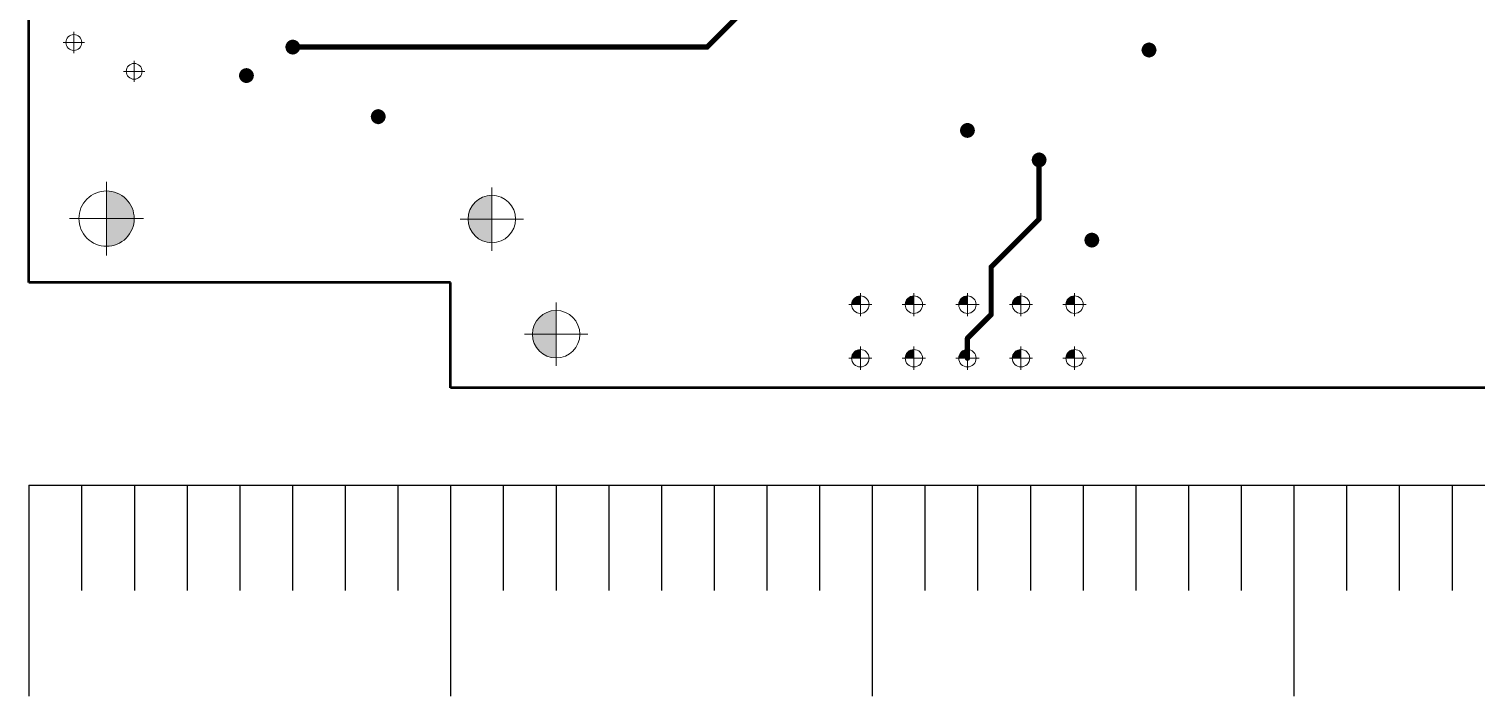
# Paper-space layout 'Лист2' of a CAD drawing. Header units: millimetres. Extents: x 0 to 421, y 0 to 298.
# Drawn here: x 203.2 to 271.9, y 147 to 178.7 of the extents above; entities that cross this region are included whole.
import ezdxf

# ---------------------------------------------------------------- set-up
doc = ezdxf.new("R2010")
doc.units = ezdxf.units.MM
for name, color, linetype in [('BottomLayer', 5, 'Continuous'), ('PDF _Геометрия', 7, 'Continuous'), ('PDF _Сплошная заливка', 7, 'Continuous'), ('ViaHoleLayer', 16, 'Continuous')]:
    doc.layers.add(name, color=color, linetype=linetype)

psp = doc.layouts.new('Лист2')

# ---------------------------------------------------------------- hatches: boundary and pattern name
at = {"layer": 'PDF _Сплошная заливка', "transparency": 33554559}
for points in [[(216.005, 177.811, -0.414259), (215.743, 177.548), (215.743, 177.548), (215.743, 177.548), (215.743, 177.811), (215.743, 177.811)], [(256.617, 177.673, -0.414186), (256.355, 177.41), (256.355, 177.41), (256.355, 177.41), (256.355, 177.673), (256.355, 177.673)], [(213.805, 176.46, -0.414186), (213.543, 176.198), (213.543, 176.198), (213.543, 176.198), (213.543, 176.46), (213.543, 176.46)], [(220.058, 174.513, -0.414259), (219.795, 174.25), (219.795, 174.25), (219.795, 174.25), (219.795, 174.513), (219.795, 174.513)], [(248.005, 173.861, -0.414158), (247.743, 173.598), (247.743, 173.598), (247.743, 173.598), (247.743, 173.861), (247.743, 173.861)], [(251.405, 172.461, -0.414158), (251.142, 172.198), (251.142, 172.198), (251.142, 172.198), (251.142, 172.461), (251.142, 172.461)], [(206.908, 170.993, -0.414219), (208.22, 169.681), (208.22, 169.681), (208.22, 169.681), (206.908, 169.681), (206.908, 169.681)], [(224.059, 169.659, -0.414205), (225.184, 170.784), (225.184, 170.784), (225.184, 170.784), (225.184, 169.659), (225.184, 169.659)], [(208.22, 169.681, -0.414214), (206.908, 168.368), (206.908, 168.368), (206.908, 168.368), (206.908, 169.681), (206.908, 169.681)], [(225.184, 168.534, -0.414205), (224.059, 169.659), (224.059, 169.659), (224.059, 169.659), (225.184, 169.659), (225.184, 169.659)], [(253.905, 168.661, -0.414208), (253.642, 168.398), (253.642, 168.398), (253.642, 168.398), (253.642, 168.661), (253.642, 168.661)], [(242.25, 165.601, -0.414222), (242.663, 166.013), (242.663, 166.013), (242.663, 166.013), (242.663, 165.601), (242.663, 165.601)], [(244.79, 165.601, -0.414222), (245.203, 166.013), (245.203, 166.013), (245.203, 166.013), (245.203, 165.601), (245.203, 165.601)], [(247.33, 165.601, -0.414222), (247.743, 166.013), (247.743, 166.013), (247.743, 166.013), (247.743, 165.601), (247.743, 165.601)], [(249.87, 165.601, -0.414222), (250.282, 166.013), (250.282, 166.013), (250.282, 166.013), (250.282, 165.601), (250.282, 165.601)], [(252.41, 165.601, -0.414222), (252.822, 166.013), (252.822, 166.013), (252.822, 166.013), (252.822, 165.601), (252.822, 165.601)], [(227.107, 164.198, -0.414205), (228.232, 165.323), (228.232, 165.323), (228.232, 165.323), (228.232, 164.198), (228.232, 164.198)], [(228.232, 163.073, -0.414205), (227.107, 164.198), (227.107, 164.198), (227.107, 164.198), (228.232, 164.198), (228.232, 164.198)], [(242.25, 163.061, -0.414222), (242.663, 163.473), (242.663, 163.473), (242.663, 163.473), (242.663, 163.061), (242.663, 163.061)], [(244.79, 163.061, -0.414222), (245.203, 163.473), (245.203, 163.473), (245.203, 163.473), (245.203, 163.061), (245.203, 163.061)], [(247.33, 163.061, -0.414222), (247.743, 163.473), (247.743, 163.473), (247.743, 163.473), (247.743, 163.061), (247.743, 163.061)], [(249.87, 163.061, -0.414222), (250.282, 163.473), (250.282, 163.473), (250.282, 163.473), (250.282, 163.061), (250.282, 163.061)], [(252.41, 163.061, -0.414222), (252.822, 163.473), (252.822, 163.473), (252.822, 163.473), (252.822, 163.061), (252.822, 163.061)]]:
    psp.add_hatch(color=7, dxfattribs=at).paths.add_polyline_path(points)

# ---------------------------------------------------------------- linework, layer by layer
for p, q in [((203.227, 256.658), (203.227, 166.658)), ((203.227, 166.658), (223.227, 166.658)), ((223.227, 166.658), (223.227, 161.658)), ((223.227, 161.658), (303.227, 161.658)), ((203.227, 157.046), (208.227, 157.046)), ((203.227, 157.046), (203.227, 147.046)), ((205.727, 157.046), (205.727, 152.046)), ((208.227, 157.046), (213.227, 157.046)), ((208.227, 157.046), (208.227, 152.046)), ((210.727, 157.046), (210.727, 152.046)), ((213.227, 157.046), (218.227, 157.046)), ((213.227, 157.046), (213.227, 152.046)), ((215.727, 157.046), (215.727, 152.046)), ((218.227, 157.046), (223.227, 157.046)), ((218.227, 157.046), (218.227, 152.046)), ((220.727, 157.046), (220.727, 152.046)), ((223.227, 157.046), (228.227, 157.046)), ((223.227, 157.046), (223.227, 147.046)), ((225.727, 157.046), (225.727, 152.046)), ((228.227, 157.046), (233.227, 157.046)), ((228.227, 157.046), (228.227, 152.046)), ((230.727, 157.046), (230.727, 152.046)), ((233.227, 157.046), (238.227, 157.046)), ((233.227, 157.046), (233.227, 152.046)), ((235.727, 157.046), (235.727, 152.046)), ((238.227, 157.046), (243.227, 157.046)), ((238.227, 157.046), (238.227, 152.046)), ((240.727, 157.046), (240.727, 152.046)), ((243.227, 157.046), (248.227, 157.046)), ((243.227, 157.046), (243.227, 147.046)), ((245.727, 157.046), (245.727, 152.046)), ((248.227, 157.046), (253.227, 157.046)), ((248.227, 157.046), (248.227, 152.046)), ((250.727, 157.046), (250.727, 152.046)), ((253.227, 157.046), (258.227, 157.046)), ((253.227, 157.046), (253.227, 152.046)), ((255.727, 157.046), (255.727, 152.046)), ((258.227, 157.046), (263.227, 157.046)), ((258.227, 157.046), (258.227, 152.046)), ((260.727, 157.046), (260.727, 152.046)), ((263.227, 157.046), (268.227, 157.046)), ((263.227, 157.046), (263.227, 147.046)), ((265.727, 157.046), (265.727, 152.046)), ((268.227, 157.046), (273.227, 157.046)), ((268.227, 157.046), (268.227, 152.046)), ((270.727, 157.046), (270.727, 152.046))]:
    psp.add_line(p, q)
at = {"lineweight": 50}
for p, q in [((203.227, 166.658), (203.227, 256.658)), ((203.227, 166.658), (203.227, 256.658)), ((223.227, 166.658), (203.227, 166.658)), ((223.227, 161.658), (223.227, 166.658)), ((303.227, 161.658), (223.227, 161.658))]:
    psp.add_line(p, q, dxfattribs=at)
at = {"layer": 'BottomLayer', "const_width": 0.25}
for points in [[(246.143, 188.56), (235.393, 177.81)], [(235.393, 177.81), (215.743, 177.81)], [(251.143, 169.66), (251.143, 172.46)], [(251.143, 169.66), (248.868, 167.385)], [(248.868, 165.134), (248.868, 167.385)], [(248.868, 165.134), (247.743, 164.009)], [(247.743, 163.06), (247.743, 164.009)]]:
    psp.add_lwpolyline(points, dxfattribs=at)
at = {"layer": 'BottomLayer', "const_width": 0.125}
for points in [[(235.455, 177.81, -1), (235.33, 177.81, -1)], [(235.455, 177.81, -1), (235.33, 177.81, -1)], [(251.205, 172.46, -1), (251.08, 172.46, -1)], [(251.205, 169.66, -1), (251.08, 169.66, -1)], [(251.205, 169.66, -1), (251.08, 169.66, -1)], [(248.93, 167.385, -1), (248.805, 167.385, -1)], [(248.93, 167.385, -1), (248.805, 167.385, -1)], [(248.93, 165.134, -1), (248.805, 165.134, -1)], [(248.93, 165.134, -1), (248.805, 165.134, -1)], [(247.805, 164.009, -1), (247.68, 164.009, -1)], [(247.805, 164.009, -1), (247.68, 164.009, -1)], [(247.805, 163.06, -1), (247.68, 163.06, -1)]]:
    psp.add_lwpolyline(points, format="xyb", close=True, dxfattribs=at)
at = {"layer": 'PDF _Геометрия', "lineweight": 9}
for points in [[(205.358, 177.53), (205.358, 178.531)], [(204.858, 178.03), (205.858, 178.03)], [(215.393, 177.811), (216.093, 177.811)], [(215.743, 177.461), (215.743, 178.16)], [(256.355, 177.323), (256.355, 178.023)], [(208.218, 176.16), (208.218, 177.16)], [(256.005, 177.673), (256.705, 177.673)], [(207.718, 176.661), (208.718, 176.661)], [(213.193, 176.461), (213.893, 176.461)], [(213.543, 176.111), (213.543, 176.811)], [(219.445, 174.513), (220.145, 174.513)], [(219.795, 174.163), (219.795, 174.863)], [(247.393, 173.861), (248.093, 173.861)], [(247.743, 173.511), (247.743, 174.211)], [(250.792, 172.46), (251.493, 172.46)], [(251.143, 172.11), (251.143, 172.81)], [(206.908, 167.931), (206.908, 171.43)], [(225.184, 168.159), (225.184, 171.159)], [(205.158, 169.681), (208.658, 169.681)], [(223.684, 169.659), (226.684, 169.659)], [(253.642, 168.311), (253.642, 169.011)], [(253.292, 168.661), (253.992, 168.661)], [(242.663, 165.051), (242.663, 166.151)], [(245.203, 165.051), (245.203, 166.151)], [(247.743, 165.051), (247.743, 166.151)], [(250.283, 165.051), (250.283, 166.151)], [(252.823, 165.051), (252.823, 166.151)], [(228.232, 162.698), (228.232, 165.698)], [(242.113, 165.601), (243.213, 165.601)], [(244.653, 165.601), (245.753, 165.601)], [(247.193, 165.601), (248.293, 165.601)], [(249.733, 165.601), (250.833, 165.601)], [(252.273, 165.601), (253.372, 165.601)], [(226.732, 164.198), (229.732, 164.198)], [(242.663, 162.511), (242.663, 163.611)], [(245.203, 162.511), (245.203, 163.611)], [(247.743, 162.511), (247.743, 163.611)], [(250.283, 162.511), (250.283, 163.611)], [(252.823, 162.511), (252.823, 163.611)], [(242.113, 163.061), (243.213, 163.061)], [(244.653, 163.061), (245.753, 163.061)], [(247.193, 163.061), (248.293, 163.061)], [(249.733, 163.061), (250.833, 163.061)], [(252.273, 163.061), (253.372, 163.061)]]:
    psp.add_lwpolyline(points, dxfattribs=at)
for points in [[(204.983, 178.03, -0.414158), (205.358, 178.405, -0.414158), (205.733, 178.03, -0.414158), (205.358, 177.655, -0.414158)], [(215.48, 177.811, -0.414315), (215.743, 178.073, -0.414315), (216.005, 177.811, -0.414315), (215.743, 177.548, -0.414315)], [(256.092, 177.673, -0.414315), (256.355, 177.935, -0.414315), (256.617, 177.673, -0.414315), (256.355, 177.41, -0.414315)], [(207.843, 176.661, -0.414158), (208.218, 177.036, -0.414158), (208.593, 176.661, -0.414158), (208.218, 176.286, -0.414158)], [(213.28, 176.461, -0.414315), (213.543, 176.723, -0.414315), (213.805, 176.461, -0.414315), (213.543, 176.198, -0.414315)], [(219.533, 174.513, -0.414315), (219.795, 174.775, -0.414315), (220.058, 174.513, -0.414315), (219.795, 174.25, -0.414315)], [(247.48, 173.861, -0.414315), (247.743, 174.123, -0.414315), (248.005, 173.861, -0.414315), (247.743, 173.598, -0.414315)], [(250.88, 172.46, -0.414036), (251.143, 172.723, -0.414315), (251.405, 172.46, -0.414315), (251.143, 172.198, -0.414036)], [(205.596, 169.681, -0.414214), (206.908, 170.993, -0.414214), (208.22, 169.681, -0.414259), (206.908, 168.368, -0.414259)], [(224.059, 169.659, -0.414158), (225.184, 170.784, -0.414158), (226.309, 169.659, -0.414158), (225.184, 168.534, -0.414158)], [(253.38, 168.661, -0.414315), (253.642, 168.923, -0.414315), (253.905, 168.661, -0.414315), (253.642, 168.398, -0.414315)], [(242.25, 165.601, -0.41428), (242.663, 166.013, -0.414457), (243.075, 165.601, -0.414457), (242.663, 165.188, -0.41428)], [(244.79, 165.601, -0.41428), (245.203, 166.013, -0.414457), (245.615, 165.601, -0.414457), (245.203, 165.188, -0.41428)], [(247.33, 165.601, -0.41428), (247.743, 166.013, -0.414457), (248.155, 165.601, -0.414457), (247.743, 165.188, -0.41428)], [(249.87, 165.601, -0.41428), (250.283, 166.013, -0.414457), (250.695, 165.601, -0.414457), (250.283, 165.188, -0.41428)], [(252.41, 165.601, -0.41428), (252.823, 166.013, -0.414457), (253.235, 165.601, -0.414457), (252.823, 165.188, -0.41428)], [(227.107, 164.198, -0.414158), (228.232, 165.323, -0.414158), (229.357, 164.198, -0.414158), (228.232, 163.073, -0.414158)], [(242.25, 163.061, -0.41428), (242.663, 163.473, -0.414457), (243.075, 163.061, -0.414457), (242.663, 162.648, -0.41428)], [(244.79, 163.061, -0.41428), (245.203, 163.473, -0.414457), (245.615, 163.061, -0.414457), (245.203, 162.648, -0.41428)], [(247.33, 163.061, -0.41428), (247.743, 163.473, -0.414457), (248.155, 163.061, -0.414457), (247.743, 162.648, -0.41428)], [(249.87, 163.061, -0.41428), (250.283, 163.473, -0.414457), (250.695, 163.061, -0.414457), (250.283, 162.648, -0.41428)], [(252.41, 163.061, -0.41428), (252.823, 163.473, -0.414457), (253.235, 163.061, -0.414457), (252.823, 162.648, -0.41428)]]:
    psp.add_lwpolyline(points, format="xyb", close=True, dxfattribs=at)
at = {"layer": 'ViaHoleLayer', "const_width": 0.35}
for points in [[(215.918, 177.811, -1), (215.568, 177.811, -1)], [(256.53, 177.673, -1), (256.18, 177.673, -1)], [(213.718, 176.461, -1), (213.368, 176.461, -1)], [(219.97, 174.513, -1), (219.62, 174.513, -1)], [(247.918, 173.861, -1), (247.568, 173.861, -1)], [(251.318, 172.461, -1), (250.968, 172.461, -1)], [(253.818, 168.661, -1), (253.468, 168.661, -1)]]:
    psp.add_lwpolyline(points, format="xyb", close=True, dxfattribs=at)

doc.saveas('drawing.dxf')
